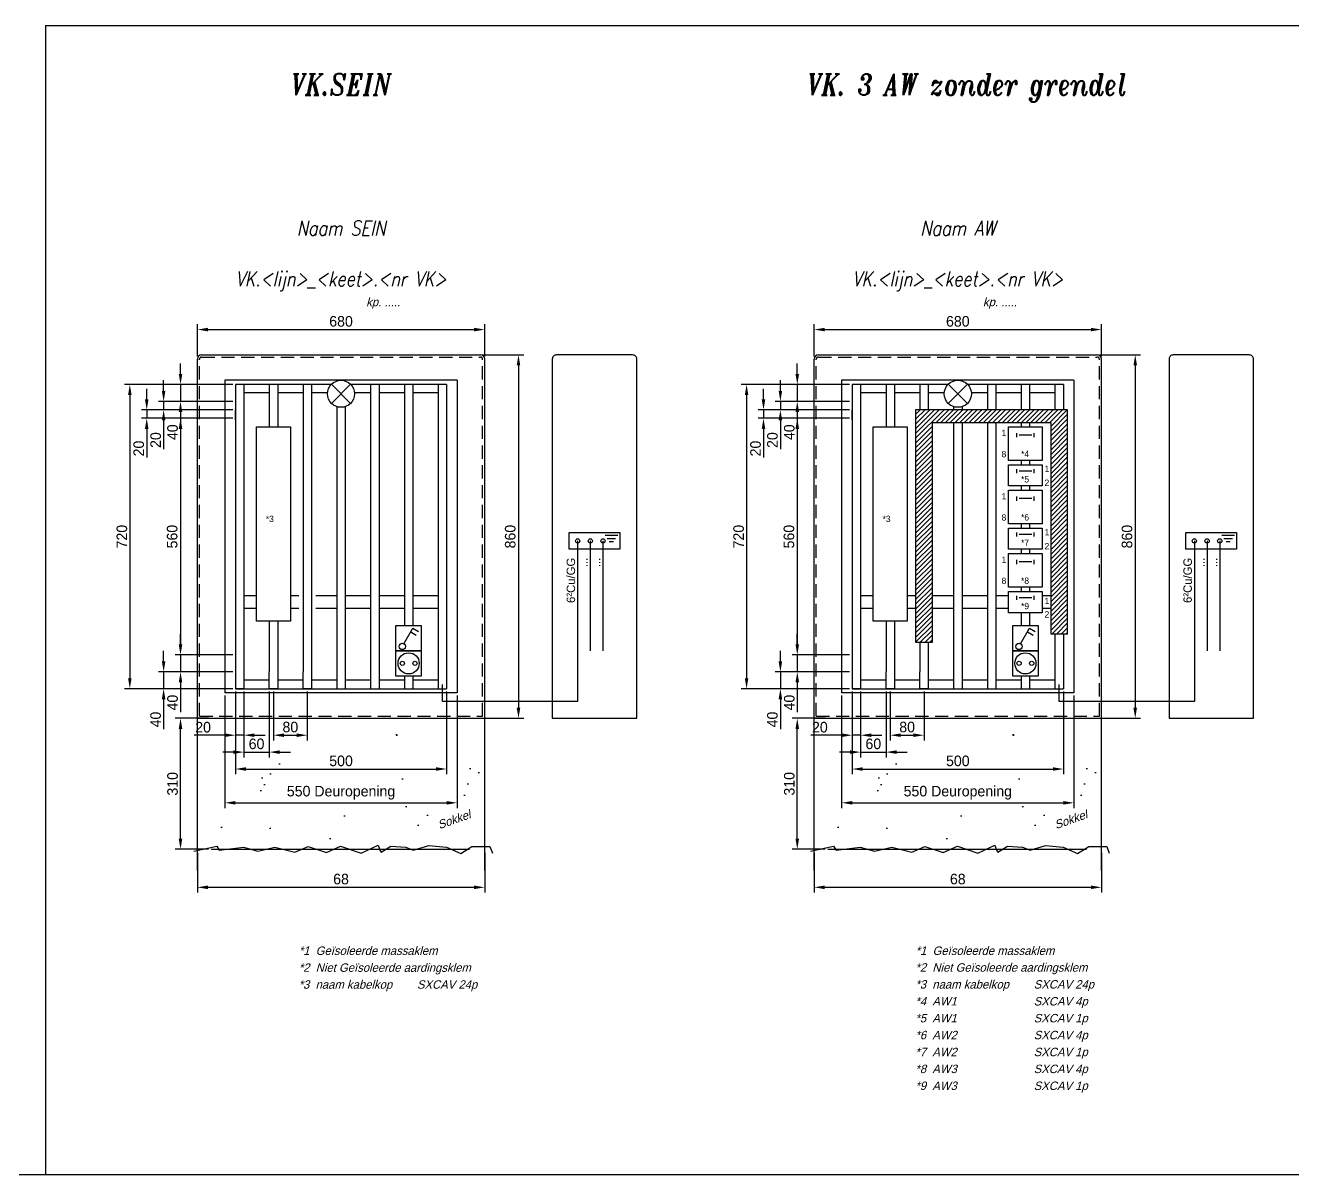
# Model space of a CAD drawing. Header units: millimetres. Extents: x -1040 to 5136, y -2580 to 8636.
# Drawn here: x -4.7 to 295.3, y -136 to 136 of the extents above; entities that cross this region are included whole.
import ezdxf
from ezdxf.enums import TextEntityAlignment as Align

# ---------------------------------------------------------------- set-up
doc = ezdxf.new("R2010")
doc.units = ezdxf.units.MM
doc.linetypes.add('HIDDEN2', pattern=[4.6875, 3.125, -1.5625])
doc.layers.add('kader', color=7, linetype='Continuous')
doc.layers.add('noprint', color=40, linetype='Continuous', plot=False)
doc.styles.add('ISO', font='isoplus')
doc.styles.add('ISO2S', font='isoplus', dxfattribs={"oblique": 15, "height": 2})
doc.styles.add('isoplus', font='isoplus.shx')
doc.styles.add('ITALICT', font='italict', dxfattribs={"width": 0.8})
doc.styles.add('MONO_8', font='monotxt', dxfattribs={"width": 0.8})
doc.styles.get("Standard").update_dxf_attribs({"font": 'isoplus.shx'})
doc.dimstyles.new('ISO-25', dxfattribs={"dimtxt": 2.5, "dimasz": 2.5, "dimexe": 1.25, "dimexo": 0.625, "dimtad": 1, "dimtxsty": 'Standard', "dimcen": 2.5, "dimadec": 0, "dimazin": 0, "dimtfac": 1, "dimtmove": 0, "dimatfit": 3, "dimfxl": 1, "dimarcsym": 0})

# ---------------------------------------------------------------- blocks, each defined once
blk = doc.blocks.new('paginalayout')
at = {"layer": 'noprint'}
for p, q in [((0, 136), (0, -136)), ((-136, -136), (5000, -136))]:
    blk.add_line(p, q, dxfattribs=at)
at = {"layer": 'noprint', "linetype": 'Continuous'}
for p, q in [((0, 136), (190, 136)), ((190, 136), (400, 136))]:
    blk.add_line(p, q, dxfattribs=at)
blk = doc.blocks.new('*D210')
at = {"color": 0, "lineweight": -2, "transparency": 16777216}
for p, q in [((36, 57.63), (36, 65.25)), ((38.5, 64), (101.5, 64)), ((104, 57.63), (104, 65.25))]:
    blk.add_line(p, q, dxfattribs=at)
at = {"color": 0, "transparency": 16777216}
for points in [[(38.5, 64.42), (38.5, 63.58), (36, 64)], [(101.5, 64.42), (101.5, 63.58), (104, 64)]]:
    blk.add_solid(points, dxfattribs=at)
at = {"layer": 'Defpoints', "color": 0, "transparency": 16777216}
for p in [(104, 64), (36, 57), (104, 57)]:
    blk.add_point(p, dxfattribs=at)
at = {"color": 0, "transparency": 16777216, "insert": (70, 65.94), "char_height": 2.5, "attachment_point": 5}
blk.add_mtext('680', dxfattribs=at)
blk = doc.blocks.new('*D211')
at = {"color": 0, "lineweight": -2, "transparency": 16777216}
for p, q in [((38.6, -28), (30.75, -28)), ((32, -56.5), (32, -30.5)), ((38.6, -59), (30.75, -59))]:
    blk.add_line(p, q, dxfattribs=at)
at = {"color": 0, "transparency": 16777216}
for points in [[(31.58, -30.5), (32.42, -30.5), (32, -28)], [(31.58, -56.5), (32.42, -56.5), (32, -59)]]:
    blk.add_solid(points, dxfattribs=at)
at = {"layer": 'Defpoints', "color": 0, "transparency": 16777216}
for p in [(32, -28), (39.22, -28), (39.22, -59)]:
    blk.add_point(p, dxfattribs=at)
at = {"color": 0, "transparency": 16777216, "insert": (30.12, -43.5), "char_height": 2.5, "attachment_point": 5, "rotation": 90}
blk.add_mtext('310', dxfattribs=at)
blk = doc.blocks.new('*D212')
at = {"color": 0, "lineweight": -2, "transparency": 16777216}
for p, q in [((36, -59.87), (36, -69.25)), ((104, -59.87), (104, -69.25)), ((38.5, -68), (101.5, -68))]:
    blk.add_line(p, q, dxfattribs=at)
at = {"color": 0, "transparency": 16777216}
for points in [[(38.5, -67.58), (38.5, -68.42), (36, -68)], [(101.5, -67.58), (101.5, -68.42), (104, -68)]]:
    blk.add_solid(points, dxfattribs=at)
at = {"layer": 'Defpoints', "color": 0, "transparency": 16777216}
for p in [(36, -59.24), (104, -59.24), (104, -68)]:
    blk.add_point(p, dxfattribs=at)
at = {"color": 0, "transparency": 16777216, "insert": (70, -66.06), "char_height": 2.5, "attachment_point": 5}
blk.add_mtext('68', dxfattribs=at)
blk = doc.blocks.new('*D213')
at = {"color": 0, "lineweight": -2, "transparency": 16777216}
for p, q in [((32, 53.5), (32, 56)), ((44.37, 51), (30.75, 51)), ((32, 51), (32, 47)), ((44.37, 47), (30.75, 47)), ((32, 44.5), (32, 37.42))]:
    blk.add_line(p, q, dxfattribs=at)
at = {"color": 0, "transparency": 16777216}
for points in [[(31.58, 53.5), (32.42, 53.5), (32, 51)], [(31.58, 44.5), (32.42, 44.5), (32, 47)]]:
    blk.add_solid(points, dxfattribs=at)
at = {"layer": 'Defpoints', "color": 0, "transparency": 16777216}
for p in [(45, 51), (32, 47), (45, 47)]:
    blk.add_point(p, dxfattribs=at)
at = {"color": 0, "transparency": 16777216, "insert": (30.12, 39.71), "char_height": 2.5, "attachment_point": 5, "rotation": 90}
blk.add_mtext('40', dxfattribs=at)
blk = doc.blocks.new('*D214')
at = {"color": 0, "lineweight": -2, "transparency": 16777216}
for p, q in [((28, 49.5), (28, 52)), ((44.37, 47), (26.75, 47)), ((44.37, 45), (26.75, 45)), ((28, 47), (28, 45)), ((28, 42.5), (28, 35.7))]:
    blk.add_line(p, q, dxfattribs=at)
at = {"color": 0, "transparency": 16777216}
for points in [[(27.58, 49.5), (28.42, 49.5), (28, 47)], [(27.58, 42.5), (28.42, 42.5), (28, 45)]]:
    blk.add_solid(points, dxfattribs=at)
at = {"layer": 'Defpoints', "color": 0, "transparency": 16777216}
for p in [(28, 45), (45, 47), (45, 45)]:
    blk.add_point(p, dxfattribs=at)
at = {"color": 0, "transparency": 16777216, "insert": (26.12, 37.85), "char_height": 2.5, "attachment_point": 5, "rotation": 90}
blk.add_mtext('20', dxfattribs=at)
blk = doc.blocks.new('*D215')
at = {"color": 0, "lineweight": -2, "transparency": 16777216}
for p, q in [((24, 47.5), (24, 50)), ((44.37, 45), (22.75, 45)), ((24, 45), (24, 43)), ((44.37, 43), (22.75, 43)), ((24, 40.5), (24, 33.7))]:
    blk.add_line(p, q, dxfattribs=at)
at = {"color": 0, "transparency": 16777216}
for points in [[(23.58, 47.5), (24.42, 47.5), (24, 45)], [(23.58, 40.5), (24.42, 40.5), (24, 43)]]:
    blk.add_solid(points, dxfattribs=at)
at = {"layer": 'Defpoints', "color": 0, "transparency": 16777216}
for p in [(45, 45), (24, 43), (45, 43)]:
    blk.add_point(p, dxfattribs=at)
at = {"color": 0, "transparency": 16777216, "insert": (22.12, 35.85), "char_height": 2.5, "attachment_point": 5, "rotation": 90}
blk.add_mtext('20', dxfattribs=at)
blk = doc.blocks.new('*D216')
at = {"color": 0, "lineweight": -2, "transparency": 16777216}
for p, q in [((44.37, 43), (30.75, 43)), ((32, 40.5), (32, -10.5)), ((44.37, -13), (30.75, -13))]:
    blk.add_line(p, q, dxfattribs=at)
at = {"color": 0, "transparency": 16777216}
for points in [[(31.58, 40.5), (32.42, 40.5), (32, 43)], [(31.58, -10.5), (32.42, -10.5), (32, -13)]]:
    blk.add_solid(points, dxfattribs=at)
at = {"layer": 'Defpoints', "color": 0, "transparency": 16777216}
for p in [(45, 43), (32, -13), (45, -13)]:
    blk.add_point(p, dxfattribs=at)
at = {"color": 0, "transparency": 16777216, "insert": (30.03, 15), "char_height": 2.5, "attachment_point": 5, "rotation": 90}
blk.add_mtext('560', dxfattribs=at)
blk = doc.blocks.new('*D217')
at = {"color": 0, "lineweight": -2, "transparency": 16777216}
for p, q in [((32, -10.5), (32, -8)), ((44.37, -13), (30.75, -13)), ((32, -13), (32, -17)), ((44.37, -17), (30.75, -17)), ((32, -19.5), (32, -26.58))]:
    blk.add_line(p, q, dxfattribs=at)
at = {"color": 0, "transparency": 16777216}
for points in [[(31.58, -10.5), (32.42, -10.5), (32, -13)], [(31.58, -19.5), (32.42, -19.5), (32, -17)]]:
    blk.add_solid(points, dxfattribs=at)
at = {"layer": 'Defpoints', "color": 0, "transparency": 16777216}
for p in [(45, -13), (32, -17), (45, -17)]:
    blk.add_point(p, dxfattribs=at)
at = {"color": 0, "transparency": 16777216, "insert": (30.12, -24.29), "char_height": 2.5, "attachment_point": 5, "rotation": 90}
blk.add_mtext('40', dxfattribs=at)
blk = doc.blocks.new('*D218')
at = {"color": 0, "lineweight": -2, "transparency": 16777216}
for p, q in [((28, -14.5), (28, -12)), ((44.37, -17), (26.75, -17)), ((28, -17), (28, -21)), ((44.37, -21), (26.75, -21)), ((28, -23.5), (28, -30.58))]:
    blk.add_line(p, q, dxfattribs=at)
at = {"color": 0, "transparency": 16777216}
for points in [[(27.58, -14.5), (28.42, -14.5), (28, -17)], [(27.58, -23.5), (28.42, -23.5), (28, -21)]]:
    blk.add_solid(points, dxfattribs=at)
at = {"layer": 'Defpoints', "color": 0, "transparency": 16777216}
for p in [(45, -17), (28, -21), (45, -21)]:
    blk.add_point(p, dxfattribs=at)
at = {"color": 0, "transparency": 16777216, "insert": (26.12, -28.29), "char_height": 2.5, "attachment_point": 5, "rotation": 90}
blk.add_mtext('40', dxfattribs=at)
blk = doc.blocks.new('*D219')
at = {"color": 0, "lineweight": -2, "transparency": 16777216}
for p, q in [((45, -21.62), (45, -33.25)), ((47, -21.62), (47, -33.25)), ((42.5, -32), (35.2, -32)), ((47, -32), (45, -32)), ((49.5, -32), (52, -32))]:
    blk.add_line(p, q, dxfattribs=at)
at = {"color": 0, "transparency": 16777216}
for points in [[(42.5, -31.58), (42.5, -32.42), (45, -32)], [(49.5, -31.58), (49.5, -32.42), (47, -32)]]:
    blk.add_solid(points, dxfattribs=at)
at = {"layer": 'Defpoints', "color": 0, "transparency": 16777216}
for p in [(45, -21), (47, -21), (47, -32)]:
    blk.add_point(p, dxfattribs=at)
at = {"color": 0, "transparency": 16777216, "insert": (37.35, -30.12), "char_height": 2.5, "attachment_point": 5}
blk.add_mtext('20', dxfattribs=at)
blk = doc.blocks.new('*D220')
at = {"color": 0, "lineweight": -2, "transparency": 16777216}
for p, q in [((47, -21.62), (47, -37.25)), ((53, -21.62), (53, -37.25)), ((44.5, -36), (42, -36)), ((47, -36), (53, -36)), ((55.5, -36), (58, -36))]:
    blk.add_line(p, q, dxfattribs=at)
at = {"color": 0, "transparency": 16777216}
for points in [[(44.5, -35.58), (44.5, -36.42), (47, -36)], [(55.5, -35.58), (55.5, -36.42), (53, -36)]]:
    blk.add_solid(points, dxfattribs=at)
at = {"layer": 'Defpoints', "color": 0, "transparency": 16777216}
for p in [(47, -21), (53, -21), (53, -36)]:
    blk.add_point(p, dxfattribs=at)
at = {"color": 0, "transparency": 16777216, "insert": (50, -34.06), "char_height": 2.5, "attachment_point": 5}
blk.add_mtext('60', dxfattribs=at)
blk = doc.blocks.new('*D221')
at = {"color": 0, "lineweight": -2, "transparency": 16777216}
for p, q in [((54, -21.62), (54, -33.25)), ((62, -21.62), (62, -33.25)), ((56.5, -32), (59.5, -32))]:
    blk.add_line(p, q, dxfattribs=at)
at = {"color": 0, "transparency": 16777216}
for points in [[(56.5, -31.58), (56.5, -32.42), (54, -32)], [(59.5, -31.58), (59.5, -32.42), (62, -32)]]:
    blk.add_solid(points, dxfattribs=at)
at = {"layer": 'Defpoints', "color": 0, "transparency": 16777216}
for p in [(54, -21), (62, -21), (62, -32)]:
    blk.add_point(p, dxfattribs=at)
at = {"color": 0, "transparency": 16777216, "insert": (58, -30.08), "char_height": 2.5, "attachment_point": 5}
blk.add_mtext('80', dxfattribs=at)
blk = doc.blocks.new('*D222')
at = {"color": 0, "lineweight": -2, "transparency": 16777216}
for p, q in [((45, -21.62), (45, -41.25)), ((95, -21.62), (95, -41.25)), ((47.5, -40), (92.5, -40))]:
    blk.add_line(p, q, dxfattribs=at)
at = {"color": 0, "transparency": 16777216}
for points in [[(47.5, -39.58), (47.5, -40.42), (45, -40)], [(92.5, -39.58), (92.5, -40.42), (95, -40)]]:
    blk.add_solid(points, dxfattribs=at)
at = {"layer": 'Defpoints', "color": 0, "transparency": 16777216}
for p in [(45, -21), (95, -21), (95, -40)]:
    blk.add_point(p, dxfattribs=at)
at = {"color": 0, "transparency": 16777216, "insert": (70, -38.09), "char_height": 2.5, "attachment_point": 5}
blk.add_mtext('500', dxfattribs=at)
blk = doc.blocks.new('*D223')
at = {"color": 0, "lineweight": -2, "transparency": 16777216}
for p, q in [((44.37, 51), (18.75, 51)), ((20, 48.5), (20, -18.5)), ((44.37, -21), (18.75, -21))]:
    blk.add_line(p, q, dxfattribs=at)
at = {"color": 0, "transparency": 16777216}
for points in [[(19.58, 48.5), (20.42, 48.5), (20, 51)], [(19.58, -18.5), (20.42, -18.5), (20, -21)]]:
    blk.add_solid(points, dxfattribs=at)
at = {"layer": 'Defpoints', "color": 0, "transparency": 16777216}
for p in [(45, 51), (20, -21), (45, -21)]:
    blk.add_point(p, dxfattribs=at)
at = {"color": 0, "transparency": 16777216, "insert": (18.12, 15), "char_height": 2.5, "attachment_point": 5, "rotation": 90}
blk.add_mtext('720', dxfattribs=at)
blk = doc.blocks.new('*D224')
at = {"color": 0, "lineweight": -2, "transparency": 16777216}
for p, q in [((42.5, -22.62), (42.5, -49.25)), ((97.5, -22.62), (97.5, -49.25)), ((45, -48), (95, -48))]:
    blk.add_line(p, q, dxfattribs=at)
at = {"color": 0, "transparency": 16777216}
for points in [[(45, -47.58), (45, -48.42), (42.5, -48)], [(95, -47.58), (95, -48.42), (97.5, -48)]]:
    blk.add_solid(points, dxfattribs=at)
at = {"layer": 'Defpoints', "color": 0, "transparency": 16777216}
for p in [(42.5, -22), (97.5, -22), (97.5, -48)]:
    blk.add_point(p, dxfattribs=at)
at = {"color": 0, "transparency": 16777216, "insert": (70, -45.61), "char_height": 2.5, "attachment_point": 5}
blk.add_mtext('550 Deuropening', dxfattribs=at)
blk = doc.blocks.new('*D225')
at = {"color": 0, "lineweight": -2, "transparency": 16777216}
for p, q in [((103.62, 58), (113.25, 58)), ((112, 55.5), (112, -25.5)), ((103.62, -28), (113.25, -28))]:
    blk.add_line(p, q, dxfattribs=at)
at = {"color": 0, "transparency": 16777216}
for points in [[(111.58, 55.5), (112.42, 55.5), (112, 58)], [(111.58, -25.5), (112.42, -25.5), (112, -28)]]:
    blk.add_solid(points, dxfattribs=at)
at = {"layer": 'Defpoints', "color": 0, "transparency": 16777216}
for p in [(103, 58), (103, -28), (112, -28)]:
    blk.add_point(p, dxfattribs=at)
at = {"color": 0, "transparency": 16777216, "insert": (110.06, 15), "char_height": 2.5, "attachment_point": 5, "rotation": 90}
blk.add_mtext('860', dxfattribs=at)
blk = doc.blocks.new('T_L233V1')
at = {"color": 2, "linetype": 'Continuous'}
for p, q in [((-2.83, -2.83), (2.83, 2.83)), ((-2.83, 2.83), (2.83, -2.83))]:
    blk.add_line(p, q, dxfattribs=at)
at = {"color": 7}
blk.add_circle((0, 0), 4, dxfattribs=at)
at = {"color": 7, "style": 'MONO_8', "width": 0.8}
for tag, p, height in [('FT', (6, 2.5), 2), ('LNAME', (6, -1.25), 2.5)]:
    blk.add_attdef(tag, p, '', height=height, dxfattribs=at)
at = {"color": 1, "style": 'MONO_8', "width": 0.8, "flags": 1}
for tag, p in [('STATION', (0, 0)), ('LIJN', (0, 2)), ('GEBRUIK', (0, -2))]:
    blk.add_attdef(tag, text='', height=1.5, dxfattribs=at).set_placement(p, align=Align.MIDDLE)
at = {"color": 7, "style": 'ISO'}
blk.add_attdef('W', (6, -4.5), '', height=2, dxfattribs=at)
blk = doc.blocks.new('T_SP736O')
at = {"color": 7}
for centre, radius in [((0, 0), 2.5), ((-1.5, 0), 0.5), ((1.5, 0), 0.5)]:
    blk.add_circle(centre, radius, dxfattribs=at)
at = {"color": 7, "style": 'ISO2S', "oblique": 15}
blk.add_attdef('L1', text='', height=2, dxfattribs=at).set_placement((-3, 3.12), align=Align.RIGHT)
blk.add_attdef('L2', (3, 3.12), '', height=2, dxfattribs=at)
at = {"color": 9, "style": 'MONO_8', "width": 0.8, "flags": 1}
for tag, p in [('STATION', (0, 0)), ('LIJN', (0, 2)), ('GEBRUIK', (0, -2))]:
    blk.add_attdef(tag, text='', height=1.5, dxfattribs=at).set_placement(p, align=Align.MIDDLE)
at = {"color": 7, "style": 'MONO_8', "width": 0.8}
blk.add_attdef('SPNAME', text='', height=2.5, dxfattribs=at).set_placement((0, -5), align=Align.MIDDLE)
blk = doc.blocks.new('t_a86')
at = {"color": 3}
for p, q in [((3, 0), (-3, 0)), ((2, -1.5), (-2, -1.5)), ((1, -3), (-1, -3))]:
    blk.add_line(p, q, dxfattribs=at)
at = {"color": 9, "style": 'MONO_8', "width": 0.8, "flags": 1}
for tag, p in [('STATION', (0, 0)), ('LIJN', (0, 2)), ('GEBRUIK', (0, -2))]:
    blk.add_attdef(tag, text='', height=1.5, dxfattribs=at).set_placement(p, align=Align.MIDDLE)
at = {"color": 7, "style": 'MONO_8', "width": 0.8}
blk.add_attdef('ANAME', (1, 0.75), '', height=2.5, dxfattribs=at)
blk = doc.blocks.new('*D226')
at = {"color": 0, "lineweight": -2, "transparency": 16777216}
for p, q in [((182, 57.63), (182, 65.25)), ((184.5, 64), (247.5, 64)), ((250, 57.63), (250, 65.25))]:
    blk.add_line(p, q, dxfattribs=at)
at = {"color": 0, "transparency": 16777216}
for points in [[(184.5, 64.42), (184.5, 63.58), (182, 64)], [(247.5, 64.42), (247.5, 63.58), (250, 64)]]:
    blk.add_solid(points, dxfattribs=at)
at = {"layer": 'Defpoints', "color": 0, "transparency": 16777216}
for p in [(250, 64), (182, 57), (250, 57)]:
    blk.add_point(p, dxfattribs=at)
at = {"color": 0, "transparency": 16777216, "insert": (216, 65.94), "char_height": 2.5, "attachment_point": 5}
blk.add_mtext('680', dxfattribs=at)
blk = doc.blocks.new('*D227')
at = {"color": 0, "lineweight": -2, "transparency": 16777216}
for p, q in [((184.6, -28), (176.75, -28)), ((178, -56.5), (178, -30.5)), ((184.6, -59), (176.75, -59))]:
    blk.add_line(p, q, dxfattribs=at)
at = {"color": 0, "transparency": 16777216}
for points in [[(177.58, -30.5), (178.42, -30.5), (178, -28)], [(177.58, -56.5), (178.42, -56.5), (178, -59)]]:
    blk.add_solid(points, dxfattribs=at)
at = {"layer": 'Defpoints', "color": 0, "transparency": 16777216}
for p in [(178, -28), (185.22, -28), (185.22, -59)]:
    blk.add_point(p, dxfattribs=at)
at = {"color": 0, "transparency": 16777216, "insert": (176.12, -43.5), "char_height": 2.5, "attachment_point": 5, "rotation": 90}
blk.add_mtext('310', dxfattribs=at)
blk = doc.blocks.new('*D228')
at = {"color": 0, "lineweight": -2, "transparency": 16777216}
for p, q in [((182, -59.87), (182, -69.25)), ((250, -59.87), (250, -69.25)), ((184.5, -68), (247.5, -68))]:
    blk.add_line(p, q, dxfattribs=at)
at = {"color": 0, "transparency": 16777216}
for points in [[(184.5, -67.58), (184.5, -68.42), (182, -68)], [(247.5, -67.58), (247.5, -68.42), (250, -68)]]:
    blk.add_solid(points, dxfattribs=at)
at = {"layer": 'Defpoints', "color": 0, "transparency": 16777216}
for p in [(182, -59.24), (250, -59.24), (250, -68)]:
    blk.add_point(p, dxfattribs=at)
at = {"color": 0, "transparency": 16777216, "insert": (216, -66.06), "char_height": 2.5, "attachment_point": 5}
blk.add_mtext('68', dxfattribs=at)
blk = doc.blocks.new('*D229')
at = {"color": 0, "lineweight": -2, "transparency": 16777216}
for p, q in [((178, 53.5), (178, 56)), ((190.37, 51), (176.75, 51)), ((178, 51), (178, 47)), ((190.37, 47), (176.75, 47)), ((178, 44.5), (178, 37.42))]:
    blk.add_line(p, q, dxfattribs=at)
at = {"color": 0, "transparency": 16777216}
for points in [[(177.58, 53.5), (178.42, 53.5), (178, 51)], [(177.58, 44.5), (178.42, 44.5), (178, 47)]]:
    blk.add_solid(points, dxfattribs=at)
at = {"layer": 'Defpoints', "color": 0, "transparency": 16777216}
for p in [(191, 51), (178, 47), (191, 47)]:
    blk.add_point(p, dxfattribs=at)
at = {"color": 0, "transparency": 16777216, "insert": (176.12, 39.71), "char_height": 2.5, "attachment_point": 5, "rotation": 90}
blk.add_mtext('40', dxfattribs=at)
blk = doc.blocks.new('*D230')
at = {"color": 0, "lineweight": -2, "transparency": 16777216}
for p, q in [((174, 49.5), (174, 52)), ((190.37, 47), (172.75, 47)), ((190.37, 45), (172.75, 45)), ((174, 47), (174, 45)), ((174, 42.5), (174, 35.7))]:
    blk.add_line(p, q, dxfattribs=at)
at = {"color": 0, "transparency": 16777216}
for points in [[(173.58, 49.5), (174.42, 49.5), (174, 47)], [(173.58, 42.5), (174.42, 42.5), (174, 45)]]:
    blk.add_solid(points, dxfattribs=at)
at = {"layer": 'Defpoints', "color": 0, "transparency": 16777216}
for p in [(174, 45), (191, 47), (191, 45)]:
    blk.add_point(p, dxfattribs=at)
at = {"color": 0, "transparency": 16777216, "insert": (172.12, 37.85), "char_height": 2.5, "attachment_point": 5, "rotation": 90}
blk.add_mtext('20', dxfattribs=at)
blk = doc.blocks.new('*D231')
at = {"color": 0, "lineweight": -2, "transparency": 16777216}
for p, q in [((170, 47.5), (170, 50)), ((190.37, 45), (168.75, 45)), ((170, 45), (170, 43)), ((190.37, 43), (168.75, 43)), ((170, 40.5), (170, 33.7))]:
    blk.add_line(p, q, dxfattribs=at)
at = {"color": 0, "transparency": 16777216}
for points in [[(169.58, 47.5), (170.42, 47.5), (170, 45)], [(169.58, 40.5), (170.42, 40.5), (170, 43)]]:
    blk.add_solid(points, dxfattribs=at)
at = {"layer": 'Defpoints', "color": 0, "transparency": 16777216}
for p in [(191, 45), (170, 43), (191, 43)]:
    blk.add_point(p, dxfattribs=at)
at = {"color": 0, "transparency": 16777216, "insert": (168.12, 35.85), "char_height": 2.5, "attachment_point": 5, "rotation": 90}
blk.add_mtext('20', dxfattribs=at)
blk = doc.blocks.new('*D232')
at = {"color": 0, "lineweight": -2, "transparency": 16777216}
for p, q in [((190.37, 43), (176.75, 43)), ((178, 40.5), (178, -10.5)), ((190.37, -13), (176.75, -13))]:
    blk.add_line(p, q, dxfattribs=at)
at = {"color": 0, "transparency": 16777216}
for points in [[(177.58, 40.5), (178.42, 40.5), (178, 43)], [(177.58, -10.5), (178.42, -10.5), (178, -13)]]:
    blk.add_solid(points, dxfattribs=at)
at = {"layer": 'Defpoints', "color": 0, "transparency": 16777216}
for p in [(191, 43), (178, -13), (191, -13)]:
    blk.add_point(p, dxfattribs=at)
at = {"color": 0, "transparency": 16777216, "insert": (176.03, 15), "char_height": 2.5, "attachment_point": 5, "rotation": 90}
blk.add_mtext('560', dxfattribs=at)
blk = doc.blocks.new('*D233')
at = {"color": 0, "lineweight": -2, "transparency": 16777216}
for p, q in [((178, -10.5), (178, -8)), ((190.37, -13), (176.75, -13)), ((178, -13), (178, -17)), ((190.37, -17), (176.75, -17)), ((178, -19.5), (178, -26.58))]:
    blk.add_line(p, q, dxfattribs=at)
at = {"color": 0, "transparency": 16777216}
for points in [[(177.58, -10.5), (178.42, -10.5), (178, -13)], [(177.58, -19.5), (178.42, -19.5), (178, -17)]]:
    blk.add_solid(points, dxfattribs=at)
at = {"layer": 'Defpoints', "color": 0, "transparency": 16777216}
for p in [(191, -13), (178, -17), (191, -17)]:
    blk.add_point(p, dxfattribs=at)
at = {"color": 0, "transparency": 16777216, "insert": (176.12, -24.29), "char_height": 2.5, "attachment_point": 5, "rotation": 90}
blk.add_mtext('40', dxfattribs=at)
blk = doc.blocks.new('*D234')
at = {"color": 0, "lineweight": -2, "transparency": 16777216}
for p, q in [((174, -14.5), (174, -12)), ((190.37, -17), (172.75, -17)), ((174, -17), (174, -21)), ((190.37, -21), (172.75, -21)), ((174, -23.5), (174, -30.58))]:
    blk.add_line(p, q, dxfattribs=at)
at = {"color": 0, "transparency": 16777216}
for points in [[(173.58, -14.5), (174.42, -14.5), (174, -17)], [(173.58, -23.5), (174.42, -23.5), (174, -21)]]:
    blk.add_solid(points, dxfattribs=at)
at = {"layer": 'Defpoints', "color": 0, "transparency": 16777216}
for p in [(191, -17), (174, -21), (191, -21)]:
    blk.add_point(p, dxfattribs=at)
at = {"color": 0, "transparency": 16777216, "insert": (172.12, -28.29), "char_height": 2.5, "attachment_point": 5, "rotation": 90}
blk.add_mtext('40', dxfattribs=at)
blk = doc.blocks.new('*D235')
at = {"color": 0, "lineweight": -2, "transparency": 16777216}
for p, q in [((191, -21.62), (191, -33.25)), ((193, -21.62), (193, -33.25)), ((188.5, -32), (181.2, -32)), ((193, -32), (191, -32)), ((195.5, -32), (198, -32))]:
    blk.add_line(p, q, dxfattribs=at)
at = {"color": 0, "transparency": 16777216}
for points in [[(188.5, -31.58), (188.5, -32.42), (191, -32)], [(195.5, -31.58), (195.5, -32.42), (193, -32)]]:
    blk.add_solid(points, dxfattribs=at)
at = {"layer": 'Defpoints', "color": 0, "transparency": 16777216}
for p in [(191, -21), (193, -21), (193, -32)]:
    blk.add_point(p, dxfattribs=at)
at = {"color": 0, "transparency": 16777216, "insert": (183.35, -30.12), "char_height": 2.5, "attachment_point": 5}
blk.add_mtext('20', dxfattribs=at)
blk = doc.blocks.new('*D236')
at = {"color": 0, "lineweight": -2, "transparency": 16777216}
for p, q in [((193, -21.62), (193, -37.25)), ((199, -21.62), (199, -37.25)), ((190.5, -36), (188, -36)), ((193, -36), (199, -36)), ((201.5, -36), (204, -36))]:
    blk.add_line(p, q, dxfattribs=at)
at = {"color": 0, "transparency": 16777216}
for points in [[(190.5, -35.58), (190.5, -36.42), (193, -36)], [(201.5, -35.58), (201.5, -36.42), (199, -36)]]:
    blk.add_solid(points, dxfattribs=at)
at = {"layer": 'Defpoints', "color": 0, "transparency": 16777216}
for p in [(193, -21), (199, -21), (199, -36)]:
    blk.add_point(p, dxfattribs=at)
at = {"color": 0, "transparency": 16777216, "insert": (196, -34.06), "char_height": 2.5, "attachment_point": 5}
blk.add_mtext('60', dxfattribs=at)
blk = doc.blocks.new('*D237')
at = {"color": 0, "lineweight": -2, "transparency": 16777216}
for p, q in [((200, -21.62), (200, -33.25)), ((208, -21.62), (208, -33.25)), ((202.5, -32), (205.5, -32))]:
    blk.add_line(p, q, dxfattribs=at)
at = {"color": 0, "transparency": 16777216}
for points in [[(202.5, -31.58), (202.5, -32.42), (200, -32)], [(205.5, -31.58), (205.5, -32.42), (208, -32)]]:
    blk.add_solid(points, dxfattribs=at)
at = {"layer": 'Defpoints', "color": 0, "transparency": 16777216}
for p in [(200, -21), (208, -21), (208, -32)]:
    blk.add_point(p, dxfattribs=at)
at = {"color": 0, "transparency": 16777216, "insert": (204, -30.08), "char_height": 2.5, "attachment_point": 5}
blk.add_mtext('80', dxfattribs=at)
blk = doc.blocks.new('*D238')
at = {"color": 0, "lineweight": -2, "transparency": 16777216}
for p, q in [((191, -21.62), (191, -41.25)), ((241, -21.62), (241, -41.25)), ((193.5, -40), (238.5, -40))]:
    blk.add_line(p, q, dxfattribs=at)
at = {"color": 0, "transparency": 16777216}
for points in [[(193.5, -39.58), (193.5, -40.42), (191, -40)], [(238.5, -39.58), (238.5, -40.42), (241, -40)]]:
    blk.add_solid(points, dxfattribs=at)
at = {"layer": 'Defpoints', "color": 0, "transparency": 16777216}
for p in [(191, -21), (241, -21), (241, -40)]:
    blk.add_point(p, dxfattribs=at)
at = {"color": 0, "transparency": 16777216, "insert": (216, -38.09), "char_height": 2.5, "attachment_point": 5}
blk.add_mtext('500', dxfattribs=at)
blk = doc.blocks.new('*D239')
at = {"color": 0, "lineweight": -2, "transparency": 16777216}
for p, q in [((190.37, 51), (164.75, 51)), ((166, 48.5), (166, -18.5)), ((190.37, -21), (164.75, -21))]:
    blk.add_line(p, q, dxfattribs=at)
at = {"color": 0, "transparency": 16777216}
for points in [[(165.58, 48.5), (166.42, 48.5), (166, 51)], [(165.58, -18.5), (166.42, -18.5), (166, -21)]]:
    blk.add_solid(points, dxfattribs=at)
at = {"layer": 'Defpoints', "color": 0, "transparency": 16777216}
for p in [(191, 51), (166, -21), (191, -21)]:
    blk.add_point(p, dxfattribs=at)
at = {"color": 0, "transparency": 16777216, "insert": (164.12, 15), "char_height": 2.5, "attachment_point": 5, "rotation": 90}
blk.add_mtext('720', dxfattribs=at)
blk = doc.blocks.new('*D240')
at = {"color": 0, "lineweight": -2, "transparency": 16777216}
for p, q in [((188.5, -22.62), (188.5, -49.25)), ((243.5, -22.62), (243.5, -49.25)), ((191, -48), (241, -48))]:
    blk.add_line(p, q, dxfattribs=at)
at = {"color": 0, "transparency": 16777216}
for points in [[(191, -47.58), (191, -48.42), (188.5, -48)], [(241, -47.58), (241, -48.42), (243.5, -48)]]:
    blk.add_solid(points, dxfattribs=at)
at = {"layer": 'Defpoints', "color": 0, "transparency": 16777216}
for p in [(188.5, -22), (243.5, -22), (243.5, -48)]:
    blk.add_point(p, dxfattribs=at)
at = {"color": 0, "transparency": 16777216, "insert": (216, -45.61), "char_height": 2.5, "attachment_point": 5}
blk.add_mtext('550 Deuropening', dxfattribs=at)
blk = doc.blocks.new('*D241')
at = {"color": 0, "lineweight": -2, "transparency": 16777216}
for p, q in [((249.62, 58), (259.25, 58)), ((258, 55.5), (258, -25.5)), ((249.62, -28), (259.25, -28))]:
    blk.add_line(p, q, dxfattribs=at)
at = {"color": 0, "transparency": 16777216}
for points in [[(257.58, 55.5), (258.42, 55.5), (258, 58)], [(257.58, -25.5), (258.42, -25.5), (258, -28)]]:
    blk.add_solid(points, dxfattribs=at)
at = {"layer": 'Defpoints', "color": 0, "transparency": 16777216}
for p in [(249, 58), (249, -28), (258, -28)]:
    blk.add_point(p, dxfattribs=at)
at = {"color": 0, "transparency": 16777216, "insert": (256.06, 15), "char_height": 2.5, "attachment_point": 5, "rotation": 90}
blk.add_mtext('860', dxfattribs=at)

msp = doc.modelspace()

# ---------------------------------------------------------------- hatches: boundary and pattern name
at = {"linetype": 'Continuous'}
h = msp.add_hatch(dxfattribs=at)
h.set_pattern_fill('ANSI31', color=256, scale=0.25)
h.set_pattern_definition([(45, (-9e-14, -500), (-0.561266, 0.561266), [])])
edge = h.paths.add_edge_path()
edge.add_line((206, -10), (210, -10))
edge.add_line((210, -10), (210, 42))
edge.add_line((210, 42), (238, 42))
edge.add_line((238, 42), (238, -8))
edge.add_line((238, -8), (242, -8))
edge.add_line((242, -8), (242, 45))
edge.add_line((242, 45), (206, 45))
edge.add_line((206, 45), (206, 41))
edge.add_line((206, 41), (206, -10))
edge.add_line((206, -10), (210, -10))
h = msp.add_hatch()
h.set_pattern_fill('AR-SAND', color=9, scale=0.5, angle=90, style=0)
h.set_pattern_definition([(127.5, (4, -180), (-24.4707, -0.8), [0, -19.304, 0, -21.59, 0, -20.6375]), (97.5, (4, -180), (-35.841, 22.476), [0, -10.414, 0, -17.399, 0, -6.6675]), (57.5, (4, -195.62), (-0.0719, 39.5496), [0, -6.35, 0, -22.86, 0, -29.845]), (47.5, (4, -195.62), (-11.1465, 38.178), [0, -3.175, 0, -14.986, 0, -17.145])])
h.paths.add_polyline_path([(36, -28), (36, -59.245), (40.583, -58.249), (41.054, -59.002), (42.741, -59.002), (46.871, -58.486), (48.743, -59.002), (52.153, -59.002), (54.347, -58.486), (56.412, -59.002), (60.677, -59.002), (62.178, -58.367), (64.136, -59.002), (68.268, -59.002), (69.891, -58.249), (72.098, -59.002), (76.684, -59.002), (78.79, -58.012), (79.087, -59.002), (80.563, -59.002), (81.756, -58.249), (85.316, -58.486), (86.607, -59.002), (87.77, -59.002), (90.774, -58.13), (94.927, -58.486), (96.079, -59.002), (99.981, -59.002), (100.979, -58.367), (104, -58.367), (104, -28)])
h.paths.add_polyline_path([(92.762, -54.925), (101.736, -52.05), (101.484, -48.824), (92.51, -51.699)], flags=24)
h = msp.add_hatch()
h.set_pattern_fill('AR-SAND', color=9, scale=0.5, angle=90, style=0)
h.set_pattern_definition([(127.5, (150, -180), (-24.4707, -0.8), [0, -19.304, 0, -21.59, 0, -20.6375]), (97.5, (150, -180), (-35.841, 22.476), [0, -10.414, 0, -17.399, 0, -6.6675]), (57.5, (150, -195.62), (-0.0719, 39.5496), [0, -6.35, 0, -22.86, 0, -29.845]), (47.5, (150, -195.62), (-11.1465, 38.178), [0, -3.175, 0, -14.986, 0, -17.145])])
h.paths.add_polyline_path([(182, -28), (182, -59.245), (186.583, -58.249), (187.054, -59.002), (188.741, -59.002), (192.871, -58.486), (194.743, -59.002), (198.153, -59.002), (200.347, -58.486), (202.412, -59.002), (206.677, -59.002), (208.178, -58.367), (210.136, -59.002), (214.268, -59.002), (215.891, -58.249), (218.098, -59.002), (222.684, -59.002), (224.79, -58.012), (225.087, -59.002), (226.563, -59.002), (227.756, -58.249), (231.316, -58.486), (232.607, -59.002), (233.77, -59.002), (236.774, -58.13), (240.927, -58.486), (242.079, -59.002), (245.981, -59.002), (246.979, -58.367), (250, -58.367), (250, -28)])
h.paths.add_polyline_path([(238.762, -54.925), (247.736, -52.05), (247.484, -48.824), (238.51, -51.699)], flags=24)

# ---------------------------------------------------------------- linework, layer by layer
at = {"color": 2}
for p, q in [((36, -64), (36, 57)), ((37, 58), (103, 58)), ((104, -64), (104, 57)), ((182, -64), (182, 57)), ((183, 58), (249, 58)), ((250, -64), (250, 57)), ((42.5, 52), (42.5, -22)), ((97.5, 52), (42.5, 52)), ((97.5, 52), (97.5, -22)), ((188.5, 52), (188.5, -22)), ((243.5, 52), (188.5, 52)), ((243.5, 52), (243.5, -22)), ((97.5, -22), (42.5, -22)), ((243.5, -22), (188.5, -22)), ((36, -28), (104, -28)), ((182, -28), (250, -28)), ((35.124, -59.435), (40.583, -58.249)), ((40.583, -58.249), (41.176, -59.198)), ((41.176, -59.198), (46.871, -58.486)), ((46.871, -58.486), (50.312, -59.435)), ((50.312, -59.435), (54.347, -58.486)), ((54.347, -58.486), (59.093, -59.672)), ((59.093, -59.672), (62.178, -58.367)), ((62.178, -58.367), (66.568, -59.791)), ((66.568, -59.791), (69.891, -58.249)), ((69.891, -58.249), (74.756, -59.909)), ((74.756, -59.909), (78.79, -58.012)), ((78.79, -58.012), (79.146, -59.198)), ((79.146, -59.198), (79.502, -59.672)), ((79.502, -59.672), (81.756, -58.249)), ((81.756, -58.249), (85.316, -58.486)), ((85.316, -58.486), (87.096, -59.198)), ((87.096, -59.198), (90.774, -58.13)), ((90.774, -58.13), (94.927, -58.486)), ((94.927, -58.486), (98.368, -60.028)), ((98.368, -60.028), (100.979, -58.367)), ((100.979, -58.367), (105.25, -58.367)), ((105.25, -58.367), (105.844, -59.909)), ((181.124, -59.435), (186.583, -58.249)), ((186.583, -58.249), (187.176, -59.198)), ((187.176, -59.198), (192.871, -58.486)), ((192.871, -58.486), (196.312, -59.435)), ((196.312, -59.435), (200.347, -58.486)), ((200.347, -58.486), (205.093, -59.672)), ((205.093, -59.672), (208.178, -58.367)), ((208.178, -58.367), (212.568, -59.791)), ((212.568, -59.791), (215.891, -58.249)), ((215.891, -58.249), (220.756, -59.909)), ((220.756, -59.909), (224.79, -58.012)), ((224.79, -58.012), (225.146, -59.198)), ((225.146, -59.198), (225.502, -59.672)), ((225.502, -59.672), (227.756, -58.249)), ((227.756, -58.249), (231.316, -58.486)), ((231.316, -58.486), (233.096, -59.198)), ((233.096, -59.198), (236.774, -58.13)), ((236.774, -58.13), (240.927, -58.486)), ((240.927, -58.486), (244.368, -60.028)), ((244.368, -60.028), (246.979, -58.367)), ((246.979, -58.367), (251.25, -58.367)), ((251.25, -58.367), (251.844, -59.909))]:
    msp.add_line(p, q, dxfattribs=at)
at = {"color": 9, "linetype": 'HIDDEN2'}
for p, q in [((36.5, -27.5), (36.5, 57)), ((37, 57.5), (103, 57.5)), ((103.5, -27.5), (103.5, 57)), ((182.5, -27.5), (182.5, 57)), ((183, 57.5), (249, 57.5)), ((249.5, -27.5), (249.5, 57)), ((36.5, -27.5), (103.5, -27.5)), ((182.5, -27.5), (249.5, -27.5))]:
    msp.add_line(p, q, dxfattribs=at)
at = {"color": 1}
for p, q in [((45, 51), (45, 42)), ((67.676, 51), (45, 51)), ((47, 51), (47, -17)), ((53, 51), (53, 41)), ((55, 51), (55, 41)), ((61, 51), (61, 45)), ((63, 51), (63, 45)), ((95, 51), (72.324, 51)), ((77, 51), (77, 45)), ((79, 51), (79, 45)), ((85, 51), (85, 45)), ((87, 51), (87, 45)), ((93, 51), (93, 45)), ((95, 51), (95, 45)), ((191, 51), (191, 42)), ((213.676, 51), (191, 51)), ((193, 51), (193, -17)), ((199, 51), (199, 41)), ((201, 51), (201, 41)), ((207, 51), (207, 45)), ((209, 51), (209, 45)), ((241, 51), (218.324, 51)), ((223, 51), (223, 45)), ((225, 51), (225, 45)), ((231, 51), (231, 45)), ((233, 51), (233, 45)), ((239, 51), (239, 45)), ((241, 51), (241, 45)), ((53, 49), (47, 49)), ((61, 49), (55, 49)), ((66.806, 49), (63, 49)), ((77, 49), (73.194, 49)), ((85, 49), (79, 49)), ((93, 49), (87, 49)), ((199, 49), (193, 49)), ((207, 49), (201, 49)), ((212.806, 49), (209, 49)), ((223, 49), (219.194, 49)), ((231, 49), (225, 49)), ((239, 49), (233, 49)), ((45, 42.6), (45, 45)), ((61, 45), (61, -17)), ((63, 45), (63, -17)), ((69, 45.76), (69, -9)), ((71, 45.76), (71, -9)), ((77, 45), (77, -21)), ((79, 45), (79, -21)), ((85, 45), (85, -6)), ((87, 45), (87, -6)), ((93, 45), (93, -21)), ((95, 45), (95, -21)), ((191, 42.6), (191, 45)), ((215, 45.76), (215, 45)), ((217, 45.76), (217, 45)), ((45, 43), (45, -21)), ((191, 43), (191, -21)), ((215, 42), (215, -9)), ((217, 42), (217, -9)), ((223, 42), (223, -21)), ((225, 42), (225, -21)), ((231, 42), (231, 41)), ((233, 42), (233, 41)), ((231, 33), (231, 32)), ((233, 33), (233, 32)), ((231, 27), (231, 26)), ((233, 27), (233, 26)), ((231, 18), (231, 17)), ((233, 18), (233, 17)), ((231, 12), (231, 11)), ((233, 12), (233, 11)), ((231, 3), (231, 2)), ((231, 3), (231, 2)), ((233, 3), (233, 2)), ((233, 3), (233, 2)), ((50, 1), (47, 1)), ((60, 1), (58, 1)), ((69, 1), (64, 1)), ((77, 1), (71, 1)), ((85, 1), (79, 1)), ((93, 1), (87, 1)), ((196, 1), (193, 1)), ((206, 1), (204, 1)), ((215, 1), (210, 1)), ((223, 1), (217, 1)), ((228, 1), (225, 1)), ((238, 1), (236, 1)), ((50, -2), (47, -2)), ((60, -2), (58, -2)), ((69, -2), (64, -2)), ((77, -2), (71, -2)), ((85, -2), (79, -2)), ((93, -2), (87, -2)), ((196, -2), (193, -2)), ((206, -2), (204, -2)), ((215, -2), (210, -2)), ((223, -2), (217, -2)), ((228, -2), (225, -2)), ((238, -2), (236, -2)), ((53, -5), (53, -9)), ((55, -5), (55, -9)), ((199, -5), (199, -9)), ((201, -5), (201, -9)), ((231, -3), (228, -3)), ((231, -3), (231, -6)), ((233, -3), (233, -6)), ((239, -8), (239, -21)), ((241, -8), (241, -21)), ((53, -9), (53, -17)), ((55, -9), (55, -17)), ((69, -9), (69, -21)), ((71, -9), (71, -21)), ((199, -9), (199, -17)), ((201, -9), (201, -17)), ((207, -10), (207, -17)), ((209, -10), (209, -17)), ((215, -9), (215, -21)), ((217, -9), (217, -21)), ((47, -17), (47, -21)), ((193, -17), (193, -21)), ((53, -19), (47, -19)), ((61, -19), (55, -19)), ((69, -19), (63, -19)), ((77, -19), (71, -19)), ((85, -19), (79, -19)), ((85, -18), (85, -21)), ((87, -18), (87, -21)), ((93, -19), (87, -19)), ((199, -19), (193, -19)), ((207, -19), (201, -19)), ((215, -19), (209, -19)), ((223, -19), (217, -19)), ((231, -19), (225, -19)), ((231, -18), (231, -21)), ((233, -18), (233, -21)), ((239, -19), (233, -19)), ((47, -21), (45, -21)), ((47, -21), (45, -21)), ((193, -21), (191, -21)), ((193, -21), (191, -21))]:
    msp.add_line(p, q, dxfattribs=at)
at = {"linetype": 'Continuous'}
for p, q in [((129, 14), (129, -12)), ((132, 14), (132, -12)), ((275, 14), (275, -12)), ((278, 14), (278, -12))]:
    msp.add_line(p, q, dxfattribs=at)
at = {"color": 7}
for p, q in [((84.875, -10.35), (87, -6.67)), ((86.5, -7.536), (87.799, -8.286)), ((87, -6.67), (88.299, -7.42)), ((230.875, -10.35), (233, -6.67)), ((232.5, -7.536), (233.799, -8.286)), ((233, -6.67), (234.299, -7.42))]:
    msp.add_line(p, q, dxfattribs=at)
at = {"color": 9}
for p, q in [((39.223, -59.002), (100.423, -59.002)), ((185.223, -59.002), (246.423, -59.002))]:
    msp.add_line(p, q, dxfattribs=at)
at = {"color": 2}
for points in [[(121, 58, 0.4142136), (120, 57), (120, -28), (140, -28), (140, 57, 0.4142136), (139, 58)], [(267, 58, 0.4142136), (266, 57), (266, -28), (286, -28), (286, 57, 0.4142136), (285, 58)]]:
    msp.add_lwpolyline(points, format="xyb", close=True, dxfattribs=at)
at = {"linetype": 'Continuous'}
for points in [[(206, -10), (210, -10), (210, 42), (238, 42), (238, -8), (242, -8), (242, 45), (206, 45), (206, 41), (206, -10), (210, -10)], [(230, 38.5), (230, 39.5)], [(233.5, 39), (230.5, 39)], [(234, 39.5), (234, 38.5)], [(230, 30), (230, 31)], [(233.5, 30.5), (230.5, 30.5)], [(234, 31), (234, 30)], [(230, 23.5), (230, 24.5)], [(233.5, 24), (230.5, 24)], [(234, 24.5), (234, 23.5)], [(230, 15), (230, 16)], [(233.5, 15.5), (230.5, 15.5)], [(234, 16), (234, 15)], [(126, 14), (126, -24), (94, -24), (94, -20)], [(272, 14), (272, -24), (240, -24), (240, -20)], [(230, 8.5), (230, 9.5)], [(233.5, 9), (230.5, 9)], [(234, 9.5), (234, 8.5)], [(230, 0), (230, 1)], [(233.5, 0.5), (230.5, 0.5)], [(234, 1), (234, 0)]]:
    msp.add_lwpolyline(points, dxfattribs=at)
at = {"color": 3}
for points in [[(50, -5), (50, 41), (58, 41), (58, -5)], [(196, -5), (196, 41), (204, 41), (204, -5)], [(228, 33), (228, 41), (236, 41), (236, 33)], [(228, 27), (228, 32), (236, 32), (236, 27)], [(228, 18), (228, 26), (236, 26), (236, 18)], [(228, 12), (228, 17), (236, 17), (236, 12)], [(228, 3), (228, 11), (236, 11), (236, 3)], [(228, -3), (228, 2), (236, 2), (236, -3)]]:
    msp.add_lwpolyline(points, close=True, dxfattribs=at)
at = {"linetype": 'Continuous'}
for points in [[(124, 16), (136, 16), (136, 12), (124, 12)], [(270, 16), (282, 16), (282, 12), (270, 12)]]:
    msp.add_lwpolyline(points, close=True, dxfattribs=at)
at = {"color": 2}
for points in [[(83, -6), (89, -6), (89, -12), (83, -12)], [(229, -6), (235, -6), (235, -12), (229, -12)], [(83, -12), (89, -12), (89, -18), (83, -18)], [(229, -12), (235, -12), (235, -18), (229, -18)]]:
    msp.add_lwpolyline(points, close=True, dxfattribs=at)
at = {"color": 1}
for points in [[(55, -17), (55, -21), (53, -21), (53, -17)], [(63, -17), (63, -21), (61, -21), (61, -17)], [(201, -17), (201, -21), (199, -21), (199, -17)], [(209, -17), (209, -21), (207, -21), (207, -17)], [(45, -21), (95, -21)], [(191, -21), (241, -21)]]:
    msp.add_lwpolyline(points, dxfattribs=at)
at = {"linetype": 'Continuous'}
for centre in [(126, 14), (129, 14), (132, 14), (272, 14), (275, 14), (278, 14)]:
    msp.add_circle(centre, 0.5, dxfattribs=at)
at = {"color": 7}
for centre in [(84.5, -11), (230.5, -11)]:
    msp.add_circle(centre, 0.75, dxfattribs=at)
at = {"color": 2}
for centre, start, end in [((37, 57), 90, 180), ((103, 57), 0, 90), ((183, 57), 90, 180), ((249, 57), 0, 90)]:
    msp.add_arc(centre, 1, start, end, dxfattribs=at)
at = {"color": 2, "linetype": 'HIDDEN2'}
for centre, start, end in [((37, 57), 90, 180), ((103, 57), 0, 90), ((183, 57), 90, 180), ((249, 57), 0, 90)]:
    msp.add_arc(centre, 0.5, start, end, dxfattribs=at)

# ---------------------------------------------------------------- block references
at = {"color": 9, "xscale": 0.8000000000000114, "yscale": 0.8000000000000114, "zscale": 0.8000000000000114}
for p in [(70, 48.8), (216, 48.8)]:
    msp.add_blockref('T_L233V1', p, dxfattribs=at)
for p in [(86, -15), (232, -15)]:
    msp.add_blockref('T_SP736O', p)
at = {"layer": 'kader', "color": 7, "linetype": 'Continuous', "xscale": 0.5, "yscale": 0.5, "zscale": 0.5}
for p in [(134, 15.25), (280, 15.25)]:
    msp.add_blockref('t_a86', p, dxfattribs=at)
at = {"layer": 'noprint', "linetype": 'Continuous'}
msp.add_blockref('paginalayout', (0, 0), dxfattribs=at)

# ---------------------------------------------------------------- texts
at = {"color": 3, "linetype": 'Continuous', "style": 'ITALICT', "width": 0.8}
for s, p in [('VK.SEIN', (70, 122)), ('VK. 3 AW zonder grendel', (218, 122))]:
    msp.add_text(s, height=5, dxfattribs=at).set_placement(p, align=Align.MIDDLE_CENTER)
at = {"color": 7, "linetype": 'Continuous', "style": 'ITALICT', "width": 0.8}
for s, p in [('Naam SEIN', (70, 88)), ('Naam AW', (216, 88)), ('VK.<lijn>_<keet>.<nr VK>', (70, 76)), ('VK.<lijn>_<keet>.<nr VK>', (216, 76))]:
    msp.add_text(s, height=3.5, dxfattribs=at).set_placement(p, align=Align.MIDDLE_CENTER)
at = {"color": 7, "linetype": 'Continuous', "style": 'ISO2S', "oblique": 15}
for s, p in [('kp. .....', (75.958, 69.527)), ('kp. .....', (75.958, 69.527)), ('kp. .....', (221.958, 69.527)), ('kp. .....', (221.958, 69.527)), ('*1', (60, -84)), ('Geïsoleerde massaklem', (64, -84)), ('*1', (206.021, -84)), ('Geïsoleerde massaklem', (210.021, -84)), ('*2', (60, -88)), ('Niet Geïsoleerde aardingsklem', (64, -88)), ('*2', (205.97, -87.967)), ('Niet Geïsoleerde aardingsklem', (209.97, -87.967)), ('*3', (59.97, -92)), ('naam kabelkop', (63.97, -92)), ('SXCAV 24p', (87.97, -92)), ('*3', (205.97, -91.967)), ('naam kabelkop', (209.97, -91.967)), ('SXCAV 24p', (233.97, -91.967)), ('*4', (205.97, -95.967)), ('AW1', (209.97, -95.967)), ('SXCAV 4p', (233.97, -95.967)), ('*5', (205.97, -99.967)), ('AW1', (209.97, -99.967)), ('SXCAV 1p', (233.97, -99.967)), ('*6', (205.97, -103.967)), ('AW2', (209.97, -103.967)), ('SXCAV 4p', (233.97, -103.967)), ('*7', (205.97, -107.967)), ('AW2', (209.97, -107.967)), ('SXCAV 1p', (233.97, -107.967)), ('*8', (205.97, -111.967)), ('AW3', (209.97, -111.967)), ('SXCAV 4p', (233.97, -111.967)), ('*9', (205.97, -115.967)), ('AW3', (209.97, -115.967)), ('SXCAV 1p', (233.97, -115.967))]:
    msp.add_text(s, height=2, dxfattribs=at).set_placement(p)
at = {"linetype": 'Continuous'}
for s, p in [('1', (226.365, 38.786)), ('8', (226.365, 33.786)), ('*4', (230.966, 33.816)), ('1', (236.541, 30.31)), ('*5', (230.966, 27.816)), ('2', (236.541, 27.003)), ('1', (226.365, 23.786)), ('8', (226.365, 18.786)), ('*6', (230.966, 18.816)), ('1', (236.541, 15.31)), ('*7', (230.966, 12.816)), ('2', (236.541, 12.003)), ('1', (226.365, 8.786)), ('8', (226.365, 3.786)), ('*8', (230.966, 3.816)), ('1', (236.541, -0.975)), ('*9', (230.966, -2.184)), ('2', (236.541, -4.156))]:
    msp.add_text(s, height=1.5, dxfattribs=at).set_placement(p)
for p in [(53.141, 18), (199.141, 18)]:
    msp.add_text('*3', height=1.5, dxfattribs=at).set_placement(p, align=Align.BOTTOM_CENTER)
at = {"color": 7, "style": 'isoplus'}
for s, p in [('6²Cu/GG', (126, 10)), ('...', (129, 10)), ('...', (132, 10)), ('6²Cu/GG', (272, 10)), ('...', (275, 10)), ('...', (278, 10))]:
    msp.add_text(s, height=2, rotation=90, dxfattribs=at).set_placement(p, align=Align.BOTTOM_RIGHT)
at = {"color": 7, "style": 'ISO2S', "oblique": 15}
for p in [(93.292, -54.245), (239.292, -54.245)]:
    msp.add_text('Sokkel', height=2, rotation=19.46141, dxfattribs=at).set_placement(p)

# ---------------------------------------------------------------- dimensions: what is measured, and where the dimension line sits
at = {"color": 9}
for base, p1, p2, text, picture, middle in [((104, 64), (36, 57), (104, 57), '680', '*D210', (70, 65.939)), ((250, 64), (182, 57), (250, 57), '680', '*D226', (216, 65.939)), ((53, -36), (47, -21), (53, -21), '60', '*D220', (50, -34.061)), ((97.5, -48), (42.5, -22), (97.5, -22), '550 Deuropening', '*D224', (70, -45.608)), ((95, -40), (45, -21), (95, -21), '500', '*D222', (70, -38.091)), ((62, -32), (54, -21), (62, -21), '80', '*D221', (58, -30.082)), ((199, -36), (193, -21), (199, -21), '60', '*D236', (196, -34.061)), ((243.5, -48), (188.5, -22), (243.5, -22), '550 Deuropening', '*D240', (216, -45.608)), ((241, -40), (191, -21), (241, -21), '500', '*D238', (216, -38.091)), ((208, -32), (200, -21), (208, -21), '80', '*D237', (204, -30.082))]:
    dim = msp.add_linear_dim(base=base, p1=p1, p2=p2, text=text, dimstyle='ISO-25', dxfattribs=at)
    dim.commit()
    dim.dimension.update_dxf_attribs({"geometry": picture, "text_midpoint": middle})
for base, p1, p2, text, picture, middle in [((112, -28), (103, 58), (103, -28), '860', '*D225', (110.061, 15)), ((258, -28), (249, 58), (249, -28), '860', '*D241', (256.061, 15)), ((32, 47), (45, 51), (45, 47), '40', '*D213', (30.124, 39.709)), ((178, 47), (191, 51), (191, 47), '40', '*D229', (176.124, 39.709)), ((20, -21), (45, 51), (45, -21), '720', '*D223', (18.124, 15)), ((28, 45), (45, 47), (45, 45), '20', '*D214', (26.124, 37.848)), ((166, -21), (191, 51), (191, -21), '720', '*D239', (164.124, 15)), ((174, 45), (191, 47), (191, 45), '20', '*D230', (172.124, 37.848)), ((24, 43), (45, 45), (45, 43), '20', '*D215', (22.124, 35.848)), ((170, 43), (191, 45), (191, 43), '20', '*D231', (168.124, 35.848)), ((32, -13), (45, 43), (45, -13), '560', '*D216', (30.027, 15)), ((178, -13), (191, 43), (191, -13), '560', '*D232', (176.027, 15)), ((32, -17), (45, -13), (45, -17), '40', '*D217', (30.124, -24.291)), ((178, -17), (191, -13), (191, -17), '40', '*D233', (176.124, -24.291)), ((28, -21), (45, -17), (45, -21), '40', '*D218', (26.124, -28.291)), ((174, -21), (191, -17), (191, -21), '40', '*D234', (172.124, -28.291)), ((32, -28), (39.223, -59.002), (39.223, -28), '310', '*D211', (30.124, -43.501)), ((178, -28), (185.223, -59.002), (185.223, -28), '310', '*D227', (176.124, -43.501))]:
    dim = msp.add_linear_dim(base=base, p1=p1, p2=p2, angle=90, text=text, dimstyle='ISO-25', dxfattribs=at)
    dim.commit()
    dim.dimension.update_dxf_attribs({"geometry": picture, "text_midpoint": middle})
for base, p1, p2, picture, middle in [((47, -32), (45, -21), (47, -21), '*D219', (37.351, -32)), ((193, -32), (191, -21), (193, -21), '*D235', (183.351, -32))]:
    dim = msp.add_linear_dim(base=base, p1=p1, p2=p2, text='20', dimstyle='ISO-25', dxfattribs=at)
    dim.commit()
    dim.dimension.update_dxf_attribs({"geometry": picture, "text_midpoint": middle, "dimtype": 160})
for base, p1, p2, picture, middle in [((104, -68), (36, -59.245), (104, -59.245), '*D212', (70, -66.061)), ((250, -68), (182, -59.245), (250, -59.245), '*D228', (216, -66.061))]:
    dim = msp.add_linear_dim(base=base, p1=p1, p2=p2, dimstyle='ISO-25', dxfattribs=at)
    dim.commit()
    dim.dimension.update_dxf_attribs({"geometry": picture, "text_midpoint": middle})

doc.saveas('drawing.dxf')
